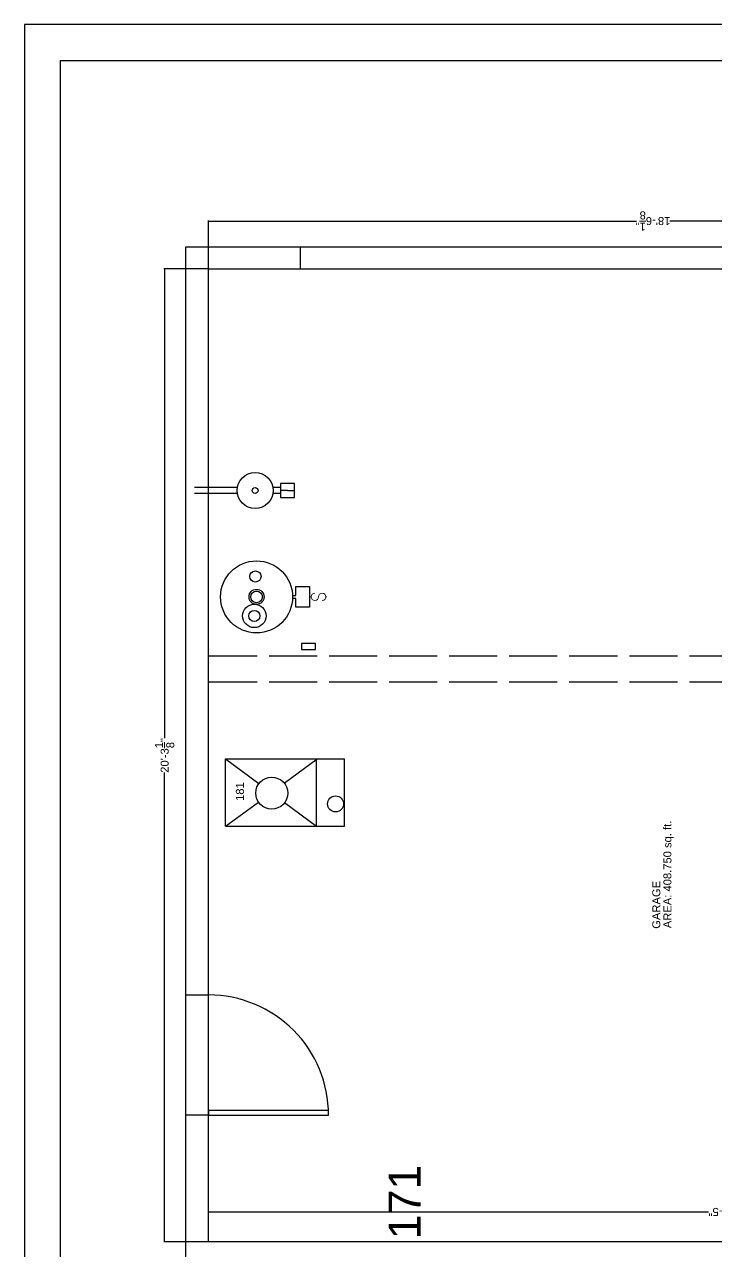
# Model space of a CAD drawing. Header units: inches. Extents: x 12 to 619, y -4 to 515.
# Drawn here: x 12.1 to 185, y 208.7 to 515.3 of the extents above; entities that cross this region are included whole.
import ezdxf

# ---------------------------------------------------------------- set-up
doc = ezdxf.new("R2010")
doc.units = ezdxf.units.IN
doc.header["$MEASUREMENT"] = 0
doc.linetypes.add('ACAD_ISO02W100', pattern=[15, 12, -3])
doc.layers.get('0').update_dxf_attribs({"color": 1, "lineweight": 9})
for name, color, linetype, lineweight in [('00-page-edge', 7, 'Continuous', 9), ('A101-Dimensions', 7, 'Continuous', 9), ('A101-Floorplan-1st-floor', 7, 'Continuous', 9), ('A101-Text', 7, 'Continuous', 9)]:
    doc.layers.add(name, color=color, linetype=linetype, lineweight=lineweight)
doc.layers.get('0').off()
doc.styles.get("Standard").update_dxf_attribs({"font": 'Arial.ttf', "height": 2})
doc.dimstyles.get("Standard").update_dxf_attribs({"dimtxt": 0.18, "dimasz": 0.1175, "dimexe": 0.18, "dimexo": 0.0625, "dimgap": 0.09, "dimtad": 0, "dimtoh": 1, "dimdec": 3, "dimzin": 0, "dimdsep": 46, "dimlunit": 4, "dimtxsty": 'Standard', "dimblk": 'ARCHTICK', "dimblk1": 'ARCHTICK', "dimblk2": 'ARCHTICK', "dimcen": 0.09, "dimadec": 1, "dimazin": 0, "dimtfac": 1, "dimtdec": 3, "dimtofl": 0, "dimtmove": 0, "dimatfit": 3, "dimfxl": 1, "dimtolj": 1, "dimtzin": 0, "dimarcsym": 0})

# ---------------------------------------------------------------- blocks, each defined once
blk = doc.blocks.new('garage-door-exit-to-trailer')
at = {"layer": 'A101-Floorplan-1st-floor', "lineweight": 30}
for p, q in [((0, 0), (0, -30)), ((1.25, 0), (0, 0)), ((1.25, 0), (1.25, -29.97))]:
    blk.add_line(p, q, dxfattribs=at)
blk.add_arc((0, 0), 30, 270, 0, dxfattribs=at)
blk = doc.blocks.new('_ArchTick')
at = {"color": 0, "linetype": 'ByBlock', "lineweight": 30, "const_width": 0.15}
blk.add_lwpolyline([(-0.5, -0.5), (0.5, 0.5)], dxfattribs=at)
blk = doc.blocks.new('*D185')
at = {"layer": 'A101-Dimensions', "color": 0, "lineweight": -2, "transparency": 16777216}
for p, q in [((58.07, 211.13), (58.07, 218.77)), ((58.07, 218.59), (183.03, 218.59)), ((315.07, 218.59), (190.11, 218.59)), ((315.07, 211.13), (315.07, 218.77))]:
    blk.add_line(p, q, dxfattribs=at)
at = {"layer": 'A101-Dimensions', "color": 0, "lineweight": -2, "transparency": 16777216, "xscale": 0.1175, "yscale": 0.1175, "zscale": 0.1175, "rotation": 180}
blk.add_blockref('_ArchTick', (58.07, 218.59), dxfattribs=at)
at = {"layer": 'A101-Dimensions', "color": 0, "lineweight": -2, "transparency": 16777216, "xscale": 0.1175, "yscale": 0.1175, "zscale": 0.1175}
blk.add_blockref('_ArchTick', (315.07, 218.59), dxfattribs=at)
at = {"layer": 'A101-Dimensions', "color": 0, "lineweight": 5, "transparency": 16777216, "insert": (186.57, 218.59), "char_height": 2, "attachment_point": 5, "rotation": 180}
blk.add_mtext('\\A1;21\'-5"', dxfattribs=at)
blk = doc.blocks.new('*D196')
at = {"layer": 'A101-Dimensions', "color": 0, "lineweight": -2, "transparency": 16777216}
for p, q in [((58, 454.25), (46.92, 454.25)), ((47.1, 454.25), (47.1, 336.93)), ((47.1, 211.07), (47.1, 328.39)), ((58, 211.07), (46.92, 211.07))]:
    blk.add_line(p, q, dxfattribs=at)
at = {"layer": 'A101-Dimensions', "color": 0, "lineweight": -2, "transparency": 16777216, "xscale": 0.1175, "yscale": 0.1175, "zscale": 0.1175}
for p, rotation in [((47.1, 454.25), 90), ((47.1, 211.07), 270)]:
    blk.add_blockref('_ArchTick', p, dxfattribs=dict(at, rotation=rotation))
at = {"layer": 'A101-Dimensions', "color": 0, "lineweight": 5, "transparency": 16777216, "insert": (47.1, 332.66), "char_height": 2, "attachment_point": 5, "rotation": 90}
blk.add_mtext('\\A1;20\'-3{\\H1x;\\S1/8;}"', dxfattribs=at)
blk = doc.blocks.new('*D216')
at = {"layer": 'A101-Dimensions', "color": 0, "lineweight": -2, "transparency": 16777216}
for p, q in [((58.07, 454.31), (58.07, 466.38)), ((58.07, 466.2), (164.99, 466.2)), ((280.22, 466.2), (173.3, 466.2)), ((280.22, 454.31), (280.22, 466.38))]:
    blk.add_line(p, q, dxfattribs=at)
at = {"layer": 'A101-Dimensions', "color": 0, "lineweight": -2, "transparency": 16777216, "xscale": 0.1175, "yscale": 0.1175, "zscale": 0.1175, "rotation": 180}
blk.add_blockref('_ArchTick', (58.07, 466.2), dxfattribs=at)
at = {"layer": 'A101-Dimensions', "color": 0, "lineweight": -2, "transparency": 16777216, "xscale": 0.1175, "yscale": 0.1175, "zscale": 0.1175}
blk.add_blockref('_ArchTick', (280.22, 466.2), dxfattribs=at)
at = {"layer": 'A101-Dimensions', "color": 0, "lineweight": 5, "transparency": 16777216, "insert": (169.14, 466.2), "char_height": 2, "attachment_point": 5, "rotation": 180}
blk.add_mtext('\\A1;18\'-6{\\H1x;\\S1/8;}"', dxfattribs=at)
blk = doc.blocks.new('L1-framing-for-expansion-tank')
at = {"layer": 'A101-Floorplan-1st-floor', "lineweight": -3}
for p, q in [((1, 14.24), (1, 24.95)), ((2.5, 14.22), (2.5, 24.95)), ((1, 3.5), (1, 5.36)), ((1.75, 1.75), (1.75, 3.5)), ((2.5, 3.5), (2.5, 5.38)), ((1.75, 1.75), (1.75, 0))]:
    blk.add_line(p, q, dxfattribs=at)
blk.add_lwpolyline([(0, 0), (3.5, 0), (3.5, 3.5), (0, 3.5)], close=True, dxfattribs=at)
blk.add_lwpolyline([(0, 0), (3.5, 0), (3.5, 3.5), (0, 3.5)], close=True, dxfattribs=at)
blk = doc.blocks.new('L1-expansion-tank-186-reference')
at = {"layer": 'A101-Floorplan-1st-floor', "lineweight": -3}
for radius in [4.49, 0.75]:
    blk.add_circle((388.22, -77.44), radius, dxfattribs=at)
blk = doc.blocks.new('L1-water-heater-184-reference')
at = {"layer": 'A101-Floorplan-1st-floor'}
for p, q in [((0, -13.66), (0, -13.25)), ((0, -17.33), (0, -17.57))]:
    blk.add_line(p, q, dxfattribs=at)
at = {"layer": 'A101-Floorplan-1st-floor', "lineweight": -3}
blk.add_lwpolyline([(0.37, -9), (0.37, -9.86), (2.56, -9.86), (2.56, -13.25), (-2.56, -13.25), (-2.56, -9.86), (-0.38, -9.86), (-0.38, -9)], dxfattribs=at)
for centre, radius in [((0, 0), 9), ((-4.75, 0.55), 2.93), ((-4.75, 0.55), 1.39), ((0, 0), 1.88), ((0, 0), 1.45), ((5.1, 0.27), 1.39)]:
    blk.add_circle(centre, radius, dxfattribs=at)
at = {"layer": 'A101-Floorplan-1st-floor'}
for centre, start, end in [((0, -14.57), 0, 180), ((0, -14.59), 180, 270), ((0, -16.42), 180, 90)]:
    blk.add_arc(centre, 0.916, start, end, dxfattribs=at)
blk = doc.blocks.new('L1-furnace-181-reference')
at = {"layer": 'A101-Floorplan-1st-floor', "lineweight": -3}
for p, q in [((0, 29.75), (6.04, 21.52)), ((0, 29.75), (0, 0)), ((16.8, 29.75), (16.8, 0)), ((10.77, 15.08), (16.8, 6.87)), ((0, 0), (16.8, 0))]:
    blk.add_line(p, q, dxfattribs=at)
for points in [[(0, 29.75), (16.8, 29.75), (10.65, 21.42)], [(5.89, 14.99), (-0.01, 7), (16.8, 7)]]:
    blk.add_lwpolyline(points, dxfattribs=at)
for centre, radius in [((8.27, 18.2), 4), ((5.56, 2.25), 2)]:
    blk.add_circle(centre, radius, dxfattribs=at)
blk = doc.blocks.new('L1-186')
at = {"layer": 'A101-Floorplan-1st-floor', "lineweight": -3}
for radius in [4.49, 0.75]:
    blk.add_circle((0, 0), radius, dxfattribs=at)

msp = doc.modelspace()

# ---------------------------------------------------------------- linework, layer by layer
at = {"layer": '00-page-edge', "lineweight": -3}
for points in [[(12.0961, -4.0387), (619.3969, -4.0387), (619.3969, 515.3126), (12.0961, 515.3126)], [(565.3969, 4.9613), (21.0961, 4.9613), (21.0961, 506.3126), (565.3969, 506.3126)]]:
    msp.add_lwpolyline(points, close=True, dxfattribs=at)
at = {"layer": 'A101-Floorplan-1st-floor', "lineweight": -3}
for p, q in [((52.3788, 206.3187), (52.3788, 459.7508)), ((52.3788, 459.7508), (285.7225, 459.7508)), ((81.0663, 454.2508), (81.0663, 459.7508)), ((58.0663, 272.7821), (52.3788, 272.7821)), ((58.0663, 242.7861), (52.3788, 242.7861))]:
    msp.add_line(p, q, dxfattribs=at)
at = {"layer": 'A101-Floorplan-1st-floor', "linetype": 'ACAD_ISO02W100', "lineweight": -3}
for p, q in [((280.2225, 357.4437), (58.0663, 357.4437)), ((280.2225, 350.9437), (58.0663, 350.9437))]:
    msp.add_line(p, q, dxfattribs=at)
at = {"layer": 'A101-Floorplan-1st-floor', "lineweight": -3}
msp.add_lwpolyline([(278.3163, 349.8187), (315.0732, 349.8187), (315.0732, 211.0687), (58.0663, 211.0687), (58.0663, 454.2508), (280.2225, 454.2508), (280.2225, 349.8187)], dxfattribs=at)
msp.add_lwpolyline([(81.285, 359.1248), (84.785, 359.1248), (84.785, 360.6248), (81.285, 360.6248)], close=True, dxfattribs=at)

# ---------------------------------------------------------------- block references
at = {"lineweight": 5, "rotation": 89.99999999999999}
msp.add_blockref('L1-framing-for-expansion-tank', (79.5157, 397.1529), dxfattribs=at)
at = {"lineweight": -3, "rotation": 89.99999999999999}
msp.add_blockref('garage-door-exit-to-trailer', (58.0663, 242.7861), dxfattribs=at)
at = {"layer": 'A101-Floorplan-1st-floor', "lineweight": 5, "rotation": 89.99999999999999}
for name, p in [('L1-expansion-tank-186-reference', (-7.7215, 10.6355)), ('L1-186', (69.7149, 398.8578)), ('L1-water-heater-184-reference', (70.0663, 372.2735)), ('L1-furnace-181-reference', (92.0631, 314.9748))]:
    msp.add_blockref(name, p, dxfattribs=at)

# ---------------------------------------------------------------- texts
at = {"layer": 'A101-Floorplan-1st-floor', "lineweight": 5}
msp.add_text('181', height=2, rotation=90, dxfattribs=at).set_placement((66.9054, 321.2919))
at = {"layer": 'A101-Text', "lineweight": 5}
for s, p in [('AREA: 408.750 sq. ft.', (173.7313, 289.4865)), ('GARAGE', (170.959, 289.3389))]:
    msp.add_text(s, height=2, rotation=90, dxfattribs=at).set_placement(p)
at = {"layer": 'A101-Text', "lineweight": -3, "insert": (103.0628, 211.732), "char_height": 8, "attachment_point": 1, "rotation": 90}
msp.add_mtext('171', dxfattribs=at)

# ---------------------------------------------------------------- dimensions: what is measured, and where the dimension line sits
at = {"layer": 'A101-Dimensions', "lineweight": 5}
for base, p1, p2, angle, picture, middle in [((280.2225, 466.1995), (58.0663, 454.2508), (280.2225, 454.2508), 180, '*D216', (169.1444, 466.1995)), ((47.1011, 454.2508), (58.0663, 211.0687), (58.0663, 454.2508), 90, '*D196', (47.1011, 332.6598)), ((315.0732, 218.587), (58.0663, 211.0687), (315.0732, 211.0687), 180, '*D185', (186.5697, 218.587))]:
    dim = msp.add_linear_dim(base=base, p1=p1, p2=p2, angle=angle, dimstyle='Standard', dxfattribs=at)
    dim.commit()
    dim.dimension.update_dxf_attribs({"geometry": picture, "text_midpoint": middle})

doc.saveas('drawing.dxf')
